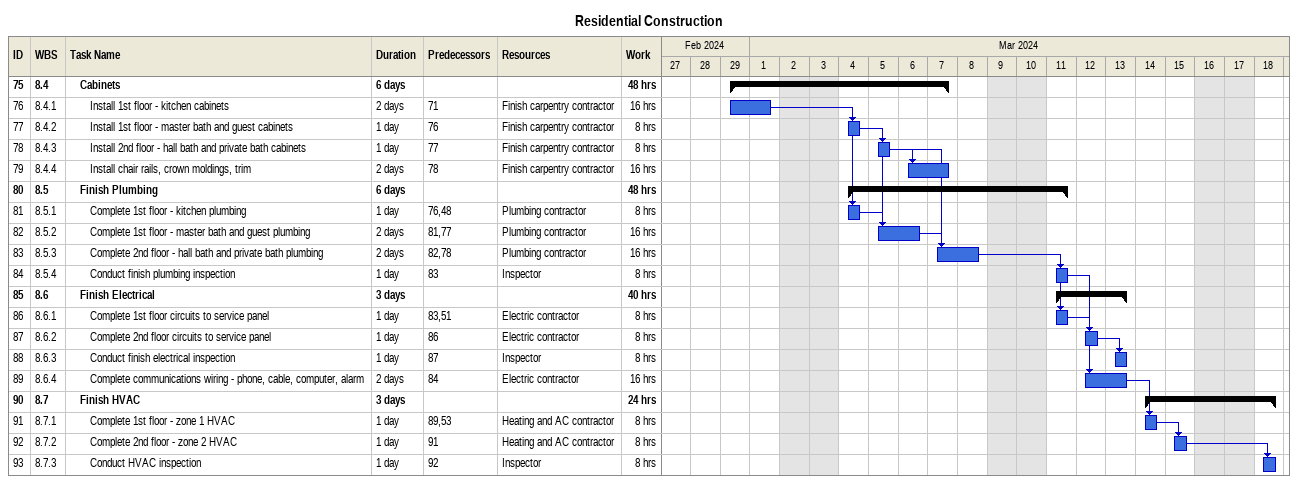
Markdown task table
Residential Construction

| ID | WBS | Task | Duration | Start | Finish | Predecessors | Resources | Work (h) |
|---|---|---|---|---|---|---|---|---|
| 75 | 8.4 | **Cabinets** | 6d | 2024-02-29 | 2024-03-07 |  |  | 48 |
| 76 | 8.4.1 | Install 1st floor - kitchen cabinets | 2d | 2024-02-29 | 2024-03-01 | 71 | Finish carpentry contractor | 16 |
| 77 | 8.4.2 | Install 1st floor - master bath and guest cabinets | 1d | 2024-03-04 | 2024-03-04 | 76 | Finish carpentry contractor | 8 |
| 78 | 8.4.3 | Install 2nd floor - hall bath and private bath cabinets | 1d | 2024-03-05 | 2024-03-05 | 77 | Finish carpentry contractor | 8 |
| 79 | 8.4.4 | Install chair rails, crown moldings, trim | 2d | 2024-03-06 | 2024-03-07 | 78 | Finish carpentry contractor | 16 |
| 80 | 8.5 | **Finish Plumbing** | 6d | 2024-03-04 | 2024-03-11 |  |  | 48 |
| 81 | 8.5.1 | Complete 1st floor - kitchen plumbing | 1d | 2024-03-04 | 2024-03-04 | 76, 48 | Plumbing contractor | 8 |
| 82 | 8.5.2 | Complete 1st floor - master bath and guest plumbing | 2d | 2024-03-05 | 2024-03-06 | 81, 77 | Plumbing contractor | 16 |
| 83 | 8.5.3 | Complete 2nd floor - hall bath and private bath plumbing | 2d | 2024-03-07 | 2024-03-08 | 82, 78 | Plumbing contractor | 16 |
| 84 | 8.5.4 | Conduct finish plumbing inspection | 1d | 2024-03-11 | 2024-03-11 | 83 | Inspector | 8 |
| 85 | 8.6 | **Finish Electrical** | 3d | 2024-03-11 | 2024-03-13 |  |  | 40 |
| 86 | 8.6.1 | Complete 1st floor circuits to service panel | 1d | 2024-03-11 | 2024-03-11 | 83, 51 | Electric contractor | 8 |
| 87 | 8.6.2 | Complete 2nd floor circuits to service panel | 1d | 2024-03-12 | 2024-03-12 | 86 | Electric contractor | 8 |
| 88 | 8.6.3 | Conduct finish electrical inspection | 1d | 2024-03-13 | 2024-03-13 | 87 | Inspector | 8 |
| 89 | 8.6.4 | Complete communications wiring - phone, cable, computer, alarm | 2d | 2024-03-12 | 2024-03-13 | 84 | Electric contractor | 16 |
| 90 | 8.7 | **Finish HVAC** | 3d | 2024-03-14 | 2024-03-18 |  |  | 24 |
| 91 | 8.7.1 | Complete 1st floor - zone 1 HVAC | 1d | 2024-03-14 | 2024-03-14 | 89, 53 | Heating and AC contractor | 8 |
| 92 | 8.7.2 | Complete 2nd floor - zone 2 HVAC | 1d | 2024-03-15 | 2024-03-15 | 91 | Heating and AC contractor | 8 |
| 93 | 8.7.3 | Conduct HVAC inspection | 1d | 2024-03-18 | 2024-03-18 | 92 | Inspector | 8 |
